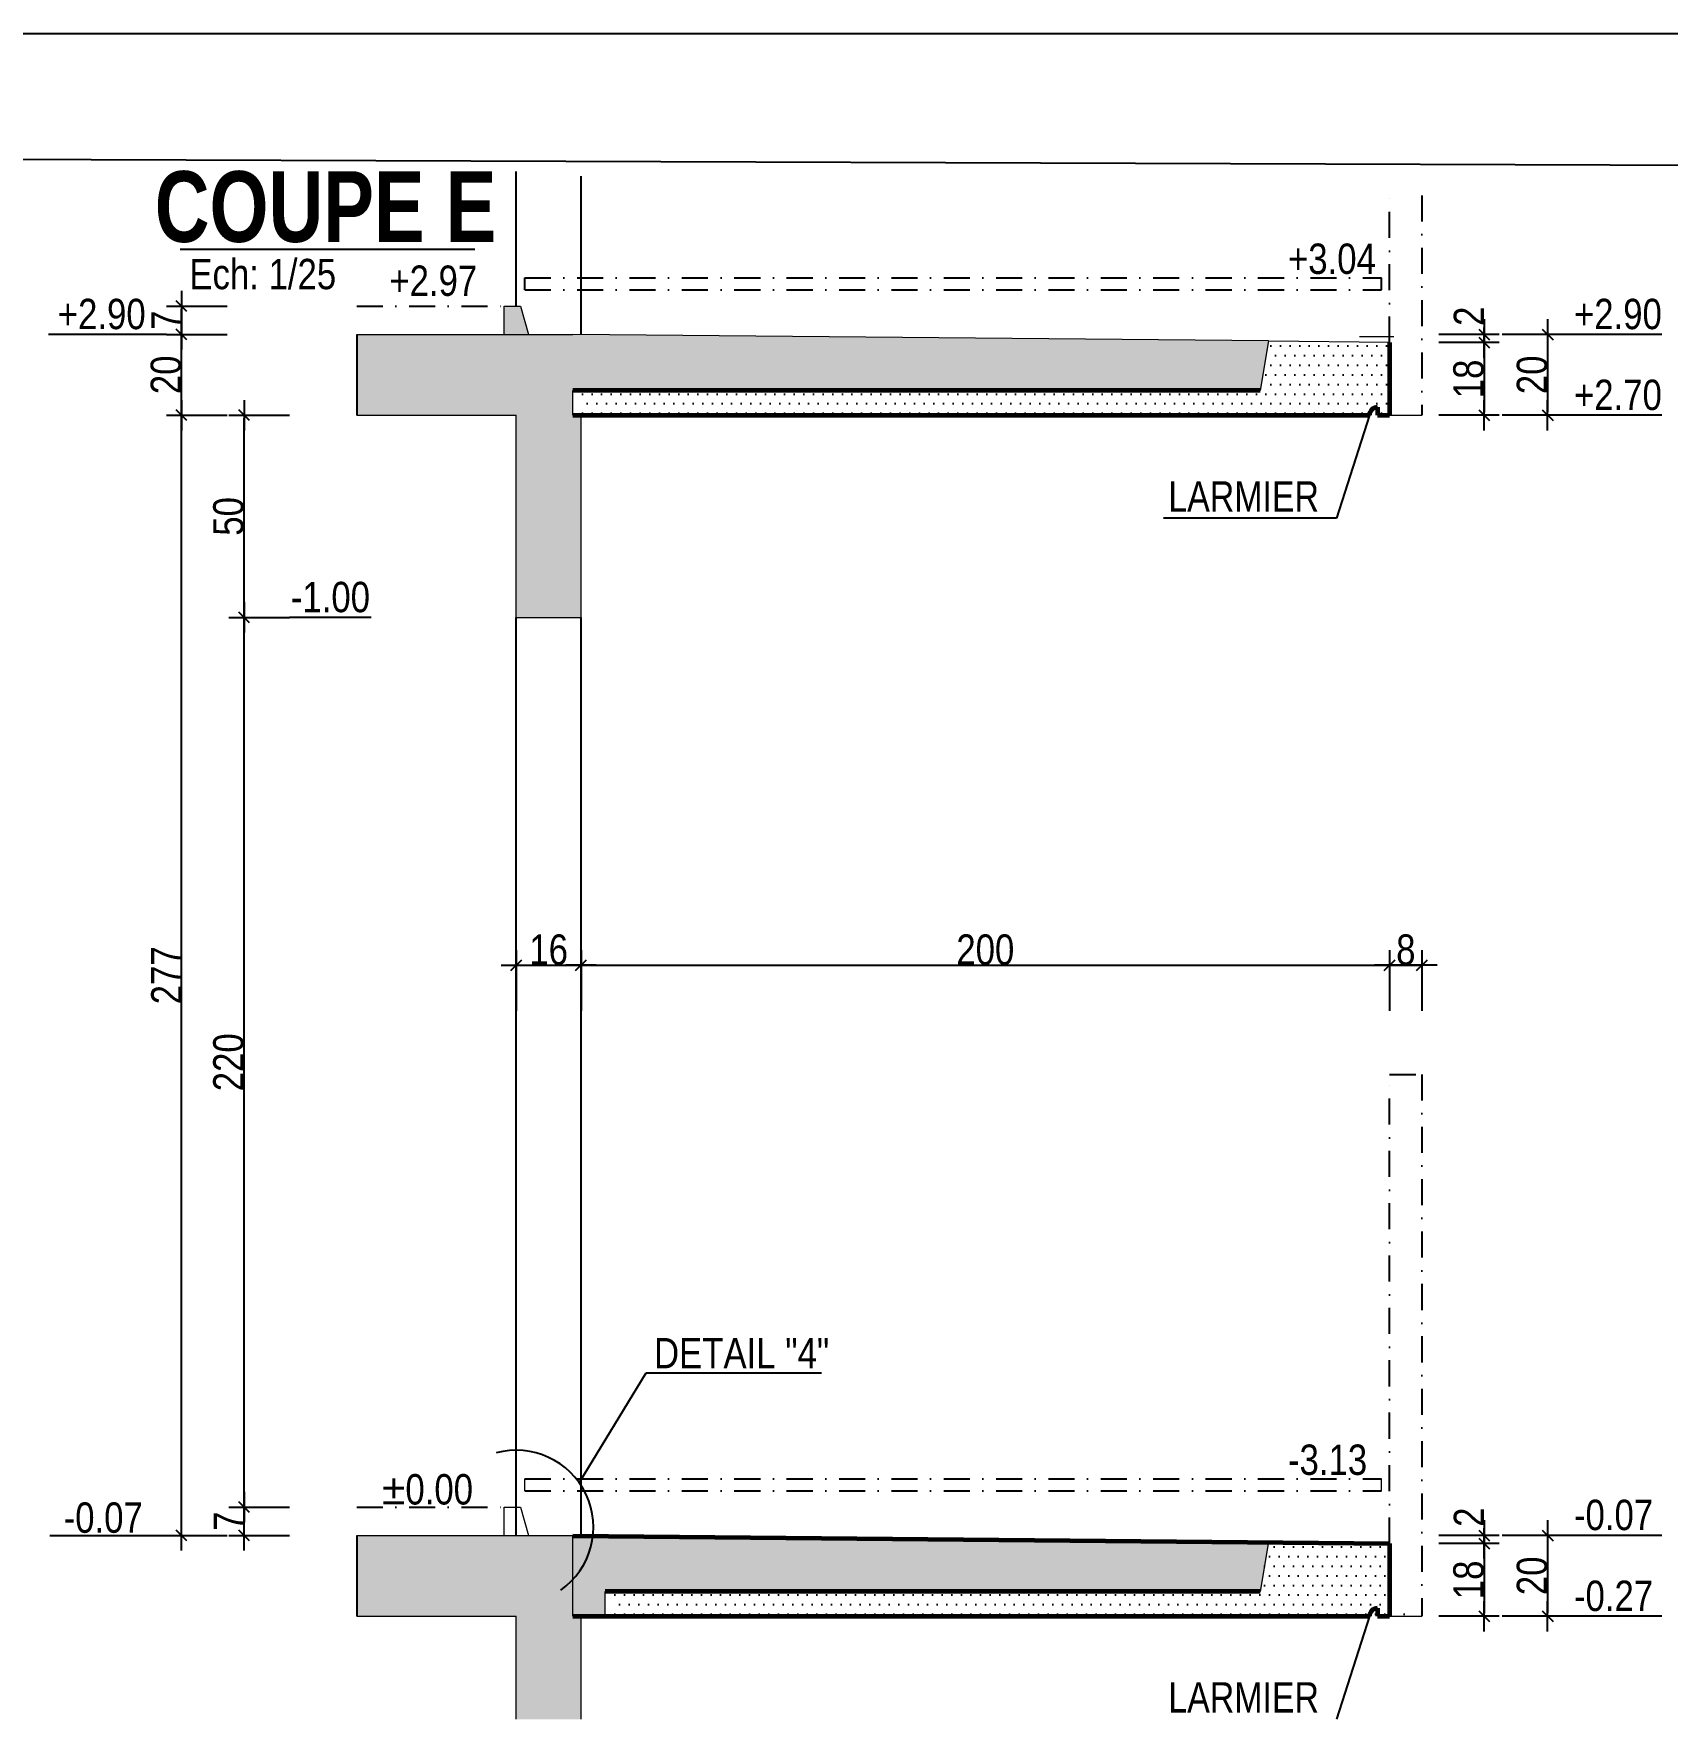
# Model space of a CAD drawing. Header units: centimetres. Extents: x -1744 to 32711, y -16767 to -12567.
# Drawn here: x 29371 to 30179, y -13401 to -12567 of the extents above; entities that cross this region are included whole.
import ezdxf
from ezdxf.enums import TextEntityAlignment as Align

# ---------------------------------------------------------------- set-up
doc = ezdxf.new("R2010")
doc.units = ezdxf.units.CM
doc.header["$LTSCALE"] = 25.4
doc.header["$PDMODE"] = 1
doc.header["$PDSIZE"] = -2
doc.linetypes.add('TIRETPTX2', pattern=[50.8, 25.4, -12.7, 0, -12.7])
for name, color, linetype in [('01_cote_gen', 4, 'Continuous'), ('01_linteaux', 2, 'Continuous'), ('01_poch_BN', 9, 'Continuous'), ('01_texte', 230, 'Continuous'), ('AA_COTES', 2, 'Continuous')]:
    doc.layers.add(name, color=color, linetype=linetype)
doc.layers.add('01_murs_coup', color=5, linetype='Continuous', lineweight=60)
doc.layers.add('01_tram_axes', color=2, linetype='TIRETPTX2', lineweight=9)
doc.styles.add('ARIAL NA', font='ARIALN.TTF')
doc.styles.add('impact', font='impact.ttf')
doc.styles.add('MATTE_TXT', font='arial.ttf')
doc.styles.add('STYLE2', font='ARIALN.TTF')
doc.dimstyles.new('JB25', dxfattribs={"dimscale": 0.1, "dimtxt": 150, "dimasz": 15, "dimexe": 0.1, "dimexo": 0.1, "dimgap": 0.09, "dimtad": 1, "dimdec": 1, "dimlfac": 0.5, "dimdsep": 46, "dimtxsty": 'STYLE2', "dimblk1": 'BOND_G', "dimblk2": 'BOND_D', "dimsah": 1, "dimcen": 1.5, "dimdle": 0.01, "dimse1": 1, "dimse2": 1, "dimclrd": 4, "dimclre": 2, "dimclrt": 6, "dimazin": 2, "dimtfac": 2.333333, "dimtdec": 1, "dimtix": 1, "dimtmove": 2, "dimatfit": 3, "dimldrblk": 'BOND_G', "dimfxl": 1, "dimtolj": 1, "dimtzin": 0, "dimarcsym": 0})

# ---------------------------------------------------------------- blocks, each defined once
blk = doc.blocks.new('BOND_G')
at = {"layer": 'AA_COTES', "color": 0}
for p, q in [((0, -5), (0, 15)), ((5, 0), (-5, 0)), ((1.77, 1.77), (-1.77, -1.77))]:
    blk.add_line(p, q, dxfattribs=at)
blk = doc.blocks.new('BOND_D')
at = {"layer": 'AA_COTES', "color": 0}
for p, q in [((5, 0), (-5, 0)), ((-1.77, -1.77), (1.77, 1.77)), ((0, 5), (0, -15))]:
    blk.add_line(p, q, dxfattribs=at)
blk = doc.blocks.new('*D717')
at = {"layer": '01_cote_gen', "color": 4, "lineweight": -2, "ltscale": 200, "transparency": 16777216}
blk.add_line((29475.4, -13308.3), (29475.4, -13297.3), dxfattribs=at)
at = {"layer": 'Defpoints', "color": 0, "ltscale": 200, "transparency": 16777216}
for p in [(29474.42, -13295.8), (29475.4, -13295.8), (29474.42, -13309.8)]:
    blk.add_point(p, dxfattribs=at)
at = {"layer": '01_cote_gen', "color": 4, "lineweight": -2, "ltscale": 200, "transparency": 16777216, "xscale": 1.5, "yscale": 1.5, "zscale": 1.5}
for name, p, rotation in [('BOND_D', (29475.4, -13295.8), 90), ('BOND_G', (29475.4, -13309.8), 270)]:
    blk.add_blockref(name, p, dxfattribs=dict(at, rotation=rotation))
at = {"layer": '01_cote_gen', "color": 6, "ltscale": 200, "transparency": 16777216, "insert": (29467.89, -13302.8), "char_height": 15, "attachment_point": 5, "rotation": 90, "style": 'STYLE2'}
blk.add_mtext('\\A1;7', dxfattribs=at)
blk = doc.blocks.new('*D718')
at = {"layer": '01_cote_gen', "color": 4, "lineweight": -2, "ltscale": 0.1, "transparency": 16777216}
blk.add_line((30120.23, -13311.3), (30120.23, -13348.3), dxfattribs=at)
at = {"layer": 'Defpoints', "color": 0, "ltscale": 0.1, "transparency": 16777216}
for p in [(29601.72, -13309.8), (29640.93, -13349.8), (30120.23, -13349.8)]:
    blk.add_point(p, dxfattribs=at)
at = {"layer": '01_cote_gen', "color": 4, "lineweight": -2, "ltscale": 0.1, "transparency": 16777216, "xscale": 1.5, "yscale": 1.5, "zscale": 1.5}
for name, p, rotation in [('BOND_G', (30120.23, -13309.8), 90), ('BOND_D', (30120.23, -13349.8), 270)]:
    blk.add_blockref(name, p, dxfattribs=dict(at, rotation=rotation))
at = {"layer": '01_cote_gen', "color": 6, "ltscale": 0.1, "transparency": 16777216, "insert": (30112.56, -13329.8), "char_height": 15, "attachment_point": 5, "rotation": 90, "style": 'STYLE2'}
blk.add_mtext('\\A1;20', dxfattribs=at)
blk = doc.blocks.new('*D719')
at = {"layer": '01_cote_gen', "color": 4, "lineweight": -2, "ltscale": 0.1, "transparency": 16777216}
blk.add_line((30088.82, -13315.3), (30088.82, -13348.3), dxfattribs=at)
at = {"layer": 'Defpoints', "color": 0, "ltscale": 0.1, "transparency": 16777216}
for p in [(30073.75, -13313.8), (30017.72, -13349.8), (30088.82, -13349.8)]:
    blk.add_point(p, dxfattribs=at)
at = {"layer": '01_cote_gen', "color": 4, "lineweight": -2, "ltscale": 0.1, "transparency": 16777216, "xscale": 1.5, "yscale": 1.5, "zscale": 1.5}
for name, p, rotation in [('BOND_G', (30088.82, -13313.8), 90), ('BOND_D', (30088.82, -13349.8), 270)]:
    blk.add_blockref(name, p, dxfattribs=dict(at, rotation=rotation))
at = {"layer": '01_cote_gen', "color": 6, "ltscale": 0.1, "transparency": 16777216, "insert": (30081.15, -13331.8), "char_height": 15, "attachment_point": 5, "rotation": 90, "style": 'STYLE2'}
blk.add_mtext('\\A1;18', dxfattribs=at)
blk = doc.blocks.new('*D720')
at = {"layer": '01_cote_gen', "color": 4, "lineweight": -2, "ltscale": 0.1, "transparency": 16777216}
blk.add_line((30088.82, -13311.3), (30088.82, -13312.3), dxfattribs=at)
at = {"layer": 'Defpoints', "color": 0, "ltscale": 0.1, "transparency": 16777216}
for p in [(30088.82, -13313.8), (30096.32, -13313.8), (30097.06, -13309.8)]:
    blk.add_point(p, dxfattribs=at)
at = {"layer": '01_cote_gen', "color": 4, "lineweight": -2, "ltscale": 0.1, "transparency": 16777216, "xscale": 1.5, "yscale": 1.5, "zscale": 1.5}
for name, p, rotation in [('BOND_G', (30088.82, -13309.8), 90), ('BOND_D', (30088.82, -13313.8), 270)]:
    blk.add_blockref(name, p, dxfattribs=dict(at, rotation=rotation))
at = {"layer": '01_cote_gen', "color": 6, "ltscale": 0.1, "transparency": 16777216, "insert": (30081.28, -13300.81), "char_height": 15, "attachment_point": 5, "rotation": 90, "style": 'STYLE2'}
blk.add_mtext('\\A1;2', dxfattribs=at)
blk = doc.blocks.new('*D721')
at = {"layer": '01_cote_gen', "color": 4, "lineweight": -2, "ltscale": 0.1, "transparency": 16777216}
blk.add_line((29643.57, -13027.82), (30040.57, -13027.82), dxfattribs=at)
at = {"layer": 'Defpoints', "color": 0, "ltscale": 0.1, "transparency": 16777216}
for p in [(30042.07, -13027.82), (29642.07, -13050.32), (30042.07, -13065.63)]:
    blk.add_point(p, dxfattribs=at)
at = {"layer": '01_cote_gen', "color": 4, "lineweight": -2, "ltscale": 0.1, "transparency": 16777216, "xscale": 1.5, "yscale": 1.5, "zscale": 1.5, "rotation": 180}
blk.add_blockref('BOND_G', (29642.07, -13027.82), dxfattribs=at)
at = {"layer": '01_cote_gen', "color": 4, "lineweight": -2, "ltscale": 0.1, "transparency": 16777216, "xscale": 1.5, "yscale": 1.5, "zscale": 1.5}
blk.add_blockref('BOND_D', (30042.07, -13027.82), dxfattribs=at)
at = {"layer": '01_cote_gen', "color": 6, "ltscale": 0.1, "transparency": 16777216, "insert": (29842.07, -13020.16), "char_height": 15, "attachment_point": 5, "style": 'STYLE2'}
blk.add_mtext('\\A1;200', dxfattribs=at)
blk = doc.blocks.new('*D722')
at = {"layer": '01_cote_gen', "color": 4, "lineweight": -2, "ltscale": 0.1, "transparency": 16777216}
blk.add_line((30043.57, -13027.82), (30056.57, -13027.82), dxfattribs=at)
at = {"layer": 'Defpoints', "color": 0, "ltscale": 0.1, "transparency": 16777216}
for p in [(30058.07, -13027.82), (30042.07, -13035.32), (30058.07, -13040.84)]:
    blk.add_point(p, dxfattribs=at)
at = {"layer": '01_cote_gen', "color": 4, "lineweight": -2, "ltscale": 0.1, "transparency": 16777216, "xscale": 1.5, "yscale": 1.5, "zscale": 1.5, "rotation": 180}
blk.add_blockref('BOND_G', (30042.07, -13027.82), dxfattribs=at)
at = {"layer": '01_cote_gen', "color": 4, "lineweight": -2, "ltscale": 0.1, "transparency": 16777216, "xscale": 1.5, "yscale": 1.5, "zscale": 1.5}
blk.add_blockref('BOND_D', (30058.07, -13027.82), dxfattribs=at)
at = {"layer": '01_cote_gen', "color": 6, "ltscale": 0.1, "transparency": 16777216, "insert": (30050.07, -13020.16), "char_height": 15, "attachment_point": 5, "style": 'STYLE2'}
blk.add_mtext('\\A1;8', dxfattribs=at)
blk = doc.blocks.new('*D723')
at = {"layer": '01_cote_gen', "color": 4, "lineweight": -2, "ltscale": 200, "transparency": 16777216}
blk.add_line((29611.57, -13027.82), (29640.57, -13027.82), dxfattribs=at)
at = {"layer": 'Defpoints', "color": 0, "ltscale": 200, "transparency": 16777216}
for p in [(29642.07, -13027.82), (29610.07, -13092.36), (29642.07, -13092.36)]:
    blk.add_point(p, dxfattribs=at)
at = {"layer": '01_cote_gen', "color": 4, "lineweight": -2, "ltscale": 200, "transparency": 16777216, "xscale": 1.5, "yscale": 1.5, "zscale": 1.5, "rotation": 180}
blk.add_blockref('BOND_G', (29610.07, -13027.82), dxfattribs=at)
at = {"layer": '01_cote_gen', "color": 4, "lineweight": -2, "ltscale": 200, "transparency": 16777216, "xscale": 1.5, "yscale": 1.5, "zscale": 1.5}
blk.add_blockref('BOND_D', (29642.07, -13027.82), dxfattribs=at)
at = {"layer": '01_cote_gen', "color": 6, "ltscale": 200, "transparency": 16777216, "insert": (29626.07, -13020.16), "char_height": 15, "attachment_point": 5, "style": 'STYLE2'}
blk.add_mtext('\\A1;16', dxfattribs=at)
blk = doc.blocks.new('*D724')
at = {"layer": '01_cote_gen', "color": 4, "lineweight": -2, "ltscale": 0.1, "transparency": 16777216}
blk.add_line((30120.23, -12717.3), (30120.23, -12754.3), dxfattribs=at)
at = {"layer": 'Defpoints', "color": 0, "ltscale": 0.1, "transparency": 16777216}
for p in [(29601.72, -12715.8), (29640.93, -12755.8), (30120.23, -12755.8)]:
    blk.add_point(p, dxfattribs=at)
at = {"layer": '01_cote_gen', "color": 4, "lineweight": -2, "ltscale": 0.1, "transparency": 16777216, "xscale": 1.5, "yscale": 1.5, "zscale": 1.5}
for name, p, rotation in [('BOND_G', (30120.23, -12715.8), 90), ('BOND_D', (30120.23, -12755.8), 270)]:
    blk.add_blockref(name, p, dxfattribs=dict(at, rotation=rotation))
at = {"layer": '01_cote_gen', "color": 6, "ltscale": 0.1, "transparency": 16777216, "insert": (30112.56, -12735.8), "char_height": 15, "attachment_point": 5, "rotation": 90, "style": 'STYLE2'}
blk.add_mtext('\\A1;20', dxfattribs=at)
blk = doc.blocks.new('*D725')
at = {"layer": '01_cote_gen', "color": 4, "lineweight": -2, "ltscale": 0.1, "transparency": 16777216}
blk.add_line((30088.82, -12721.3), (30088.82, -12754.3), dxfattribs=at)
at = {"layer": 'Defpoints', "color": 0, "ltscale": 0.1, "transparency": 16777216}
for p in [(30073.75, -12719.8), (30017.72, -12755.8), (30088.82, -12755.8)]:
    blk.add_point(p, dxfattribs=at)
at = {"layer": '01_cote_gen', "color": 4, "lineweight": -2, "ltscale": 0.1, "transparency": 16777216, "xscale": 1.5, "yscale": 1.5, "zscale": 1.5}
for name, p, rotation in [('BOND_G', (30088.82, -12719.8), 90), ('BOND_D', (30088.82, -12755.8), 270)]:
    blk.add_blockref(name, p, dxfattribs=dict(at, rotation=rotation))
at = {"layer": '01_cote_gen', "color": 6, "ltscale": 0.1, "transparency": 16777216, "insert": (30081.15, -12737.8), "char_height": 15, "attachment_point": 5, "rotation": 90, "style": 'STYLE2'}
blk.add_mtext('\\A1;18', dxfattribs=at)
blk = doc.blocks.new('*D726')
at = {"layer": '01_cote_gen', "color": 4, "lineweight": -2, "ltscale": 0.1, "transparency": 16777216}
blk.add_line((30088.82, -12717.3), (30088.82, -12718.3), dxfattribs=at)
at = {"layer": 'Defpoints', "color": 0, "ltscale": 0.1, "transparency": 16777216}
for p in [(30088.82, -12719.8), (30096.32, -12719.8), (30097.06, -12715.8)]:
    blk.add_point(p, dxfattribs=at)
at = {"layer": '01_cote_gen', "color": 4, "lineweight": -2, "ltscale": 0.1, "transparency": 16777216, "xscale": 1.5, "yscale": 1.5, "zscale": 1.5}
for name, p, rotation in [('BOND_G', (30088.82, -12715.8), 90), ('BOND_D', (30088.82, -12719.8), 270)]:
    blk.add_blockref(name, p, dxfattribs=dict(at, rotation=rotation))
at = {"layer": '01_cote_gen', "color": 6, "ltscale": 0.1, "transparency": 16777216, "insert": (30081.28, -12706.81), "char_height": 15, "attachment_point": 5, "rotation": 90, "style": 'STYLE2'}
blk.add_mtext('\\A1;2', dxfattribs=at)
blk = doc.blocks.new('*D727')
at = {"layer": '01_cote_gen', "color": 4, "lineweight": -2, "ltscale": 0.1, "transparency": 16777216}
blk.add_line((29475.4, -13294.3), (29475.4, -12857.3), dxfattribs=at)
at = {"layer": 'Defpoints', "color": 0, "ltscale": 0.1, "transparency": 16777216}
for p in [(29475.4, -12855.8), (29544.92, -12855.8), (29497.9, -13295.8)]:
    blk.add_point(p, dxfattribs=at)
at = {"layer": '01_cote_gen', "color": 4, "lineweight": -2, "ltscale": 0.1, "transparency": 16777216, "xscale": 1.5, "yscale": 1.5, "zscale": 1.5}
for name, p, rotation in [('BOND_D', (29475.4, -12855.8), 90), ('BOND_G', (29475.4, -13295.8), 270)]:
    blk.add_blockref(name, p, dxfattribs=dict(at, rotation=rotation))
at = {"layer": '01_cote_gen', "color": 6, "ltscale": 0.1, "transparency": 16777216, "insert": (29467.73, -13075.8), "char_height": 15, "attachment_point": 5, "rotation": 90, "style": 'STYLE2'}
blk.add_mtext('\\A1;220', dxfattribs=at)
blk = doc.blocks.new('*D728')
at = {"layer": '01_cote_gen', "color": 4, "lineweight": -2, "ltscale": 0.1, "transparency": 16777216}
blk.add_line((29444.48, -13308.3), (29444.48, -12757.3), dxfattribs=at)
at = {"layer": 'Defpoints', "color": 0, "ltscale": 0.1, "transparency": 16777216}
for p in [(29444.48, -12755.8), (29521.03, -12755.8), (29535.03, -13309.8)]:
    blk.add_point(p, dxfattribs=at)
at = {"layer": '01_cote_gen', "color": 4, "lineweight": -2, "ltscale": 0.1, "transparency": 16777216, "xscale": 1.5, "yscale": 1.5, "zscale": 1.5}
for name, p, rotation in [('BOND_D', (29444.48, -12755.8), 90), ('BOND_G', (29444.48, -13309.8), 270)]:
    blk.add_blockref(name, p, dxfattribs=dict(at, rotation=rotation))
at = {"layer": '01_cote_gen', "color": 6, "ltscale": 0.1, "transparency": 16777216, "insert": (29436.94, -13032.8), "char_height": 15, "attachment_point": 5, "rotation": 90, "style": 'STYLE2'}
blk.add_mtext('\\A1;277', dxfattribs=at)
blk = doc.blocks.new('*D729')
at = {"layer": '01_cote_gen', "color": 4, "lineweight": -2, "ltscale": 0.1, "transparency": 16777216}
blk.add_line((29475.4, -12854.3), (29475.4, -12757.3), dxfattribs=at)
at = {"layer": 'Defpoints', "color": 0, "ltscale": 0.1, "transparency": 16777216}
for p in [(29475.4, -12755.8), (29544.92, -12755.8), (29544.92, -12855.8)]:
    blk.add_point(p, dxfattribs=at)
at = {"layer": '01_cote_gen', "color": 4, "lineweight": -2, "ltscale": 0.1, "transparency": 16777216, "xscale": 1.5, "yscale": 1.5, "zscale": 1.5}
for name, p, rotation in [('BOND_D', (29475.4, -12755.8), 90), ('BOND_G', (29475.4, -12855.8), 270)]:
    blk.add_blockref(name, p, dxfattribs=dict(at, rotation=rotation))
at = {"layer": '01_cote_gen', "color": 6, "ltscale": 0.1, "transparency": 16777216, "insert": (29467.73, -12805.8), "char_height": 15, "attachment_point": 5, "rotation": 90, "style": 'STYLE2'}
blk.add_mtext('\\A1;50', dxfattribs=at)
blk = doc.blocks.new('*D747')
at = {"layer": '01_cote_gen', "color": 4, "lineweight": -2, "transparency": 16777216}
blk.add_line((29444.48, -12754.3), (29444.48, -12717.3), dxfattribs=at)
at = {"layer": 'Defpoints', "color": 0, "transparency": 16777216}
for p in [(29444.48, -12715.8), (29531.11, -12715.8), (29531.11, -12755.8)]:
    blk.add_point(p, dxfattribs=at)
at = {"layer": '01_cote_gen', "color": 4, "lineweight": -2, "transparency": 16777216, "xscale": 1.5, "yscale": 1.5, "zscale": 1.5}
for name, p, rotation in [('BOND_D', (29444.48, -12715.8), 90), ('BOND_G', (29444.48, -12755.8), 270)]:
    blk.add_blockref(name, p, dxfattribs=dict(at, rotation=rotation))
at = {"layer": '01_cote_gen', "color": 6, "transparency": 16777216, "insert": (29436.81, -12735.8), "char_height": 15, "attachment_point": 5, "rotation": 90, "style": 'STYLE2'}
blk.add_mtext('\\A1;20', dxfattribs=at)
blk = doc.blocks.new('*D748')
at = {"layer": '01_cote_gen', "color": 4, "lineweight": -2, "transparency": 16777216}
blk.add_line((29444.48, -12714.3), (29444.48, -12703.3), dxfattribs=at)
at = {"layer": 'Defpoints', "color": 0, "transparency": 16777216}
for p in [(29444.48, -12701.8), (29553.09, -12701.8), (29553.09, -12715.8)]:
    blk.add_point(p, dxfattribs=at)
at = {"layer": '01_cote_gen', "color": 4, "lineweight": -2, "transparency": 16777216, "xscale": 1.5, "yscale": 1.5, "zscale": 1.5}
for name, p, rotation in [('BOND_D', (29444.48, -12701.8), 90), ('BOND_G', (29444.48, -12715.8), 270)]:
    blk.add_blockref(name, p, dxfattribs=dict(at, rotation=rotation))
at = {"layer": '01_cote_gen', "color": 6, "transparency": 16777216, "insert": (29436.97, -12708.8), "char_height": 15, "attachment_point": 5, "rotation": 90, "style": 'STYLE2'}
blk.add_mtext('\\A1;7', dxfattribs=at)

msp = doc.modelspace()

# ---------------------------------------------------------------- hatches: boundary and pattern name
at = {"layer": '01_linteaux', "ltscale": 10}
h = msp.add_hatch(dxfattribs=at)
h.set_pattern_fill('DOTS', color=256, scale=3)
h.set_pattern_definition([(0, (9873.619, 6552.379), (2.38125, 4.7625), [0, -4.7625])])
edge = h.paths.add_edge_path()
edge.add_line((29702.07, -12743.85), (29642.07, -12743.38))
edge.add_line((29642.07, -12743.38), (29642.07, -12755.61))
edge.add_line((29642.07, -12755.61), (30032.07, -12755.61))
edge.add_arc((30036.07, -12755.61), 4, 90, 180, ccw=False)
edge.add_line((30036.07, -12751.61), (30036.07, -12755.61))
edge.add_line((30036.07, -12755.61), (30042.07, -12755.61))
edge.add_line((30042.07, -12755.61), (30042.07, -12719.61))
edge.add_line((30042.07, -12719.61), (29982.07, -12719.02))
edge.add_line((29982.07, -12719.02), (29978.07, -12743.61))
edge.add_line((29978.07, -12743.61), (29706.07, -12743.61))
edge.add_line((29706.07, -12743.61), (29702.07, -12743.85))
h = msp.add_hatch(dxfattribs=at)
h.set_pattern_fill('DOTS', color=256, scale=3)
h.set_pattern_definition([(0, (9889.619, 5958.379), (2.38125, 4.7625), [0, -4.7625])])
edge = h.paths.add_edge_path()
edge.add_line((29718.07, -13337.85), (29658.07, -13337.38))
edge.add_line((29658.07, -13337.38), (29658.07, -13349.61))
edge.add_line((29658.07, -13349.61), (30048.07, -13349.61))
edge.add_arc((30052.07, -13349.61), 4, 90, 180, ccw=False)
edge.add_line((30052.07, -13345.61), (30052.07, -13349.61))
edge.add_line((30052.07, -13349.61), (30042.07, -13349.8))
edge.add_line((30042.07, -13349.8), (30042.07, -13313.8))
edge.add_line((30042.07, -13313.8), (29982.07, -13313.02))
edge.add_line((29982.07, -13313.02), (29978.07, -13337.61))
edge.add_line((29978.07, -13337.61), (29722.07, -13337.61))
edge.add_line((29722.07, -13337.61), (29718.07, -13337.85))
at = {"layer": '01_poch_BN'}
h = msp.add_hatch(color=256, dxfattribs=at)
h.dxf.hatch_style = 1
h.paths.add_polyline_path([(29982.07, -12719.02), (29638.07, -12715.8), (29638.07, -12743.61), (29978.07, -12743.61)])
h.paths.add_polyline_path([(29638.07, -12715.8), (29531.11, -12715.8), (29531.11, -12755.8), (29610.07, -12755.8), (29610.07, -12855.8), (29642.07, -12855.8), (29642.07, -12755.8), (29638.07, -12755.8)])
h.paths.add_polyline_path([(29612.07, -12701.8), (29604.07, -12701.8), (29604.07, -12715.8), (29616.07, -12715.8)])
h = msp.add_hatch(color=256, dxfattribs=at)
h.dxf.hatch_style = 1
h.paths.add_polyline_path([(29638.07, -13309.8), (29531.11, -13309.8), (29531.11, -13349.8), (29610.07, -13349.8), (29610.07, -13400.76), (29642.07, -13400.76), (29642.07, -13349.8), (29638.07, -13349.8)])
h = msp.add_hatch(color=256, dxfattribs=at)
h.dxf.hatch_style = 1
h.paths.add_polyline_path([(29982.03, -13313.23), (29647.94, -13310.03, -0.159905), (29638.07, -13331.65), (29638.07, -13349.8), (29654.07, -13349.8), (29654.07, -13337.61), (29978.07, -13337.61)])
h.paths.add_polyline_path([(29647.94, -13310.03), (29638.07, -13309.94), (29638.07, -13331.65, 0.159905)])

# ---------------------------------------------------------------- linework, layer by layer
at = {"layer": '01_cote_gen'}
msp.add_line((32711.5, -12567.07), (23621.5, -12567.07), dxfattribs=at)
at = {"layer": '01_linteaux', "ltscale": 0.1}
for p, q in [((29610.07, -12701.8), (29610.07, -12635.14)), ((29642.07, -12715.97), (29642.07, -12637.49)), ((29610.07, -13309.97), (29610.07, -12855.8)), ((29642.07, -13309.97), (29642.07, -12855.8))]:
    msp.add_line(p, q, dxfattribs=at)
at = {"layer": '01_linteaux', "linetype": 'TIRETPTX2', "ltscale": 0.02}
for p, q in [((30042.07, -12719.8), (30042.07, -12647.02)), ((30058.07, -12647.02), (30058.07, -12755.8)), ((29614.25, -12687.8), (30038.07, -12687.8)), ((29614.25, -12693.8), (29614.25, -12687.8)), ((30038.07, -12693.8), (30038.07, -12687.8)), ((29614.25, -12693.8), (30038.07, -12693.8)), ((29531.11, -12701.8), (29604.07, -12701.8)), ((30042.07, -13313.8), (30042.07, -13081.8)), ((30042.07, -13081.8), (30058.07, -13081.8)), ((30058.07, -13081.8), (30058.07, -13349.8)), ((29614.25, -13281.8), (30038.07, -13281.8)), ((29614.25, -13287.8), (30038.07, -13287.8)), ((29531.11, -13295.8), (29604.07, -13295.8))]:
    msp.add_line(p, q, dxfattribs=at)
at = {"layer": '01_murs_coup', "linetype": 'Continuous', "lineweight": 5}
for p, q in [((29604.07, -12715.8), (29604.07, -12701.8)), ((29604.07, -12701.8), (29612.07, -12701.8)), ((29612.07, -12701.8), (29616.07, -12715.8)), ((29531.11, -12715.8), (29638.07, -12715.8)), ((29982.07, -12719.02), (29638.07, -12715.8)), ((29638.07, -12755.8), (29638.07, -12743.61)), ((29531.11, -12755.8), (29610.07, -12755.8)), ((29610.07, -12855.8), (29610.07, -12755.8)), ((29642.07, -12855.8), (29642.07, -12755.8)), ((29610.07, -12855.8), (29642.07, -12855.8)), ((29604.07, -13309.8), (29604.07, -13295.8)), ((29604.07, -13295.8), (29612.07, -13295.8)), ((29612.07, -13295.8), (29616.07, -13309.8)), ((29531.11, -13309.8), (29638.07, -13309.8)), ((29638.07, -13349.8), (29638.07, -13309.8)), ((29654.07, -13349.8), (29654.07, -13337.61)), ((29531.11, -13349.8), (29610.07, -13349.8)), ((29610.07, -13400.76), (29610.07, -13349.8)), ((29642.07, -13400.76), (29642.07, -13349.8))]:
    msp.add_line(p, q, dxfattribs=at)
at = {"layer": '01_murs_coup', "linetype": 'Continuous', "lineweight": 0}
for p, q in [((29982.07, -12719.02), (29978.07, -12743.61)), ((29982.07, -12719.02), (30042.07, -12719.61)), ((29982.07, -13313.02), (29978.07, -13337.61))]:
    msp.add_line(p, q, dxfattribs=at)
at = {"layer": '01_murs_coup'}
for p, q in [((30042.07, -12719.8), (30042.07, -12755.8)), ((29978.07, -12743.61), (29638.07, -12743.61)), ((30036.07, -12751.8), (30036.07, -12755.8)), ((29638.07, -12755.8), (30032.07, -12755.8)), ((30036.07, -12755.8), (30042.07, -12755.8)), ((29638.07, -13309.94), (30042.07, -13313.8)), ((30042.07, -13313.8), (30042.07, -13349.8)), ((29978.07, -13337.61), (29654.07, -13337.61)), ((30036.07, -13345.8), (30036.07, -13349.8)), ((29638.07, -13349.8), (30032.07, -13349.8)), ((30036.07, -13349.8), (30042.07, -13349.8))]:
    msp.add_line(p, q, dxfattribs=at)
for centre in [(30036.07, -12755.8), (30036.07, -13349.8)]:
    msp.add_arc(centre, 4, 90, 180, dxfattribs=at)
at = {"layer": '01_poch_BN', "ltscale": 200}
for p, q in [((29531.11, -12715.8), (29531.11, -12755.8)), ((29531.11, -13309.8), (29531.11, -13349.8))]:
    msp.add_line(p, q, dxfattribs=at)
at = {"layer": '01_texte'}
for p, q in [((32661.5, -12640.84), (23671.5, -12609.25)), ((29443.87, -12673.65), (29589.48, -12673.65)), ((29436.98, -12715.8), (29378.65, -12715.8)), ((30176.78, -12715.8), (30127.06, -12715.8)), ((30032.07, -12755.8), (30015.71, -12806.74)), ((30176.78, -12755.8), (30127.06, -12755.8)), ((30015.71, -12806.74), (29930.19, -12806.74)), ((29538.3, -12855.8), (29497.9, -12855.8)), ((29641.17, -13283.79), (29674.36, -13229.32)), ((29674.36, -13229.32), (29761.08, -13229.32)), ((29379.4, -13309.8), (29436.98, -13309.8)), ((30176.78, -13309.8), (30127.06, -13309.8)), ((30032.07, -13349.8), (30015.71, -13400.74)), ((30176.78, -13349.8), (30127.06, -13349.8))]:
    msp.add_line(p, q, dxfattribs=at)
msp.add_arc((29610.07, -13305.8), 38.11, 305.26313, 105.21393, dxfattribs=at)
at = {"layer": '01_tram_axes', "ltscale": 0.5}
for p, q in [((30044.07, -12716.91), (30027.08, -12716.91)), ((30042.07, -12755.8), (30058.07, -12755.8)), ((29614.25, -13287.8), (29614.25, -13281.8)), ((30038.07, -13287.8), (30038.07, -13281.8)), ((30042.07, -13349.8), (30058.07, -13349.8))]:
    msp.add_line(p, q, dxfattribs=at)

# ---------------------------------------------------------------- texts
at = {"layer": '01_texte', "style": 'impact'}
msp.add_text('COUPE E', height=35, dxfattribs=at).set_placement((29515.69, -12652.55), align=Align.MIDDLE)
at = {"layer": '01_texte'}
for s, style, p in [('+3.04', 'ARIAL NA', (29991.78, -12685.87)), ('Ech: 1/25', 'STYLE2', (29448.35, -12693.43)), ('+2.97', 'ARIAL NA', (29547.25, -12696.73)), ('+2.90', 'ARIAL NA', (29383.25, -12713.18)), ('+2.90', 'ARIAL NA', (30133.24, -12713.18)), ('+2.70', 'ARIAL NA', (30133.24, -12753.18)), ('-1.00', 'ARIAL NA', (29498.53, -12853.18)), ('DETAIL "4"', 'ARIAL NA', (29678.18, -13227.16)), ('-3.13', 'ARIAL NA', (29991.78, -13279.87)), ('%%P0.00', 'ARIAL NA', (29543.7, -13294.5)), ('-0.07', 'ARIAL NA', (29386.16, -13308.5)), ('-0.07', 'ARIAL NA', (30133.24, -13307.18)), ('-0.27', 'ARIAL NA', (30133.24, -13347.18))]:
    msp.add_text(s, height=15, dxfattribs=dict(at, style=style)).set_placement(p)
at = {"layer": '01_texte', "style": 'MATTE_TXT', "width": 0.8}
for p in [(29969.86, -12807.9), (29969.86, -13401.9)]:
    msp.add_text('LARMIER', height=15, dxfattribs=at).set_placement(p, align=Align.BOTTOM_CENTER)

# ---------------------------------------------------------------- dimensions: what is measured, and where the dimension line sits
at = {"layer": '01_cote_gen'}
for base, p1, p2, picture, middle in [((29444.48, -12701.8), (29553.09, -12715.8), (29553.09, -12701.8), '*D748', (29436.97, -12708.8)), ((29444.48, -12715.8), (29531.11, -12755.8), (29531.11, -12715.8), '*D747', (29436.81, -12735.8))]:
    dim = msp.add_linear_dim(base=base, p1=p1, p2=p2, angle=90, dimstyle='JB25', dxfattribs=at)
    dim.commit()
    dim.dimension.update_dxf_attribs({"geometry": picture, "text_midpoint": middle})
at = {"layer": '01_cote_gen', "ltscale": 0.1}
for base, p1, p2, picture, middle in [((30088.82, -12719.8), (30097.06, -12715.8), (30096.32, -12719.8), '*D726', (30081.28, -12706.81)), ((30088.82, -13313.8), (30097.06, -13309.8), (30096.32, -13313.8), '*D720', (30081.28, -13300.81))]:
    dim = msp.add_linear_dim(base=base, p1=p1, p2=p2, angle=90, dimstyle='JB25', dxfattribs=at)
    dim.commit()
    dim.dimension.update_dxf_attribs({"geometry": picture, "text_midpoint": middle, "dimtype": 160})
for base, p1, p2, picture, middle in [((30120.23, -12755.8), (29601.72, -12715.8), (29640.93, -12755.8), '*D724', (30112.56, -12735.8)), ((30088.82, -12755.8), (30073.75, -12719.8), (30017.72, -12755.8), '*D725', (30081.15, -12737.8)), ((29444.48, -12755.8), (29535.03, -13309.8), (29521.03, -12755.8), '*D728', (29436.94, -13032.8)), ((29475.4, -12755.8), (29544.92, -12855.8), (29544.92, -12755.8), '*D729', (29467.73, -12805.8)), ((29475.4, -12855.8), (29497.9, -13295.8), (29544.92, -12855.8), '*D727', (29467.73, -13075.8)), ((30120.23, -13349.8), (29601.72, -13309.8), (29640.93, -13349.8), '*D718', (30112.56, -13329.8)), ((30088.82, -13349.8), (30073.75, -13313.8), (30017.72, -13349.8), '*D719', (30081.15, -13331.8))]:
    dim = msp.add_linear_dim(base=base, p1=p1, p2=p2, angle=90, dimstyle='JB25', dxfattribs=at)
    dim.commit()
    dim.dimension.update_dxf_attribs({"geometry": picture, "text_midpoint": middle})
at = {"layer": '01_cote_gen', "ltscale": 200}
dim = msp.add_linear_dim(base=(29642.07, -13027.82), p1=(29610.07, -13092.36), p2=(29642.07, -13092.36), dimstyle='JB25', dxfattribs=at)
dim.commit()
dim.dimension.update_dxf_attribs({"geometry": '*D723', "text_midpoint": (29626.07, -13020.16)})
at = {"layer": '01_cote_gen', "ltscale": 0.1}
for base, p1, p2, picture, middle in [((30042.07, -13027.82), (29642.07, -13050.32), (30042.07, -13065.63), '*D721', (29842.07, -13020.16)), ((30058.07, -13027.82), (30042.07, -13035.32), (30058.07, -13040.84), '*D722', (30050.07, -13020.16))]:
    dim = msp.add_linear_dim(base=base, p1=p1, p2=p2, dimstyle='JB25', dxfattribs=at)
    dim.commit()
    dim.dimension.update_dxf_attribs({"geometry": picture, "text_midpoint": middle})
at = {"layer": '01_cote_gen', "ltscale": 200}
dim = msp.add_linear_dim(base=(29475.4, -13295.8), p1=(29474.42, -13309.8), p2=(29474.42, -13295.8), angle=90, dimstyle='JB25', dxfattribs=at)
dim.commit()
dim.dimension.update_dxf_attribs({"geometry": '*D717', "text_midpoint": (29467.89, -13302.8)})

doc.saveas('drawing.dxf')
